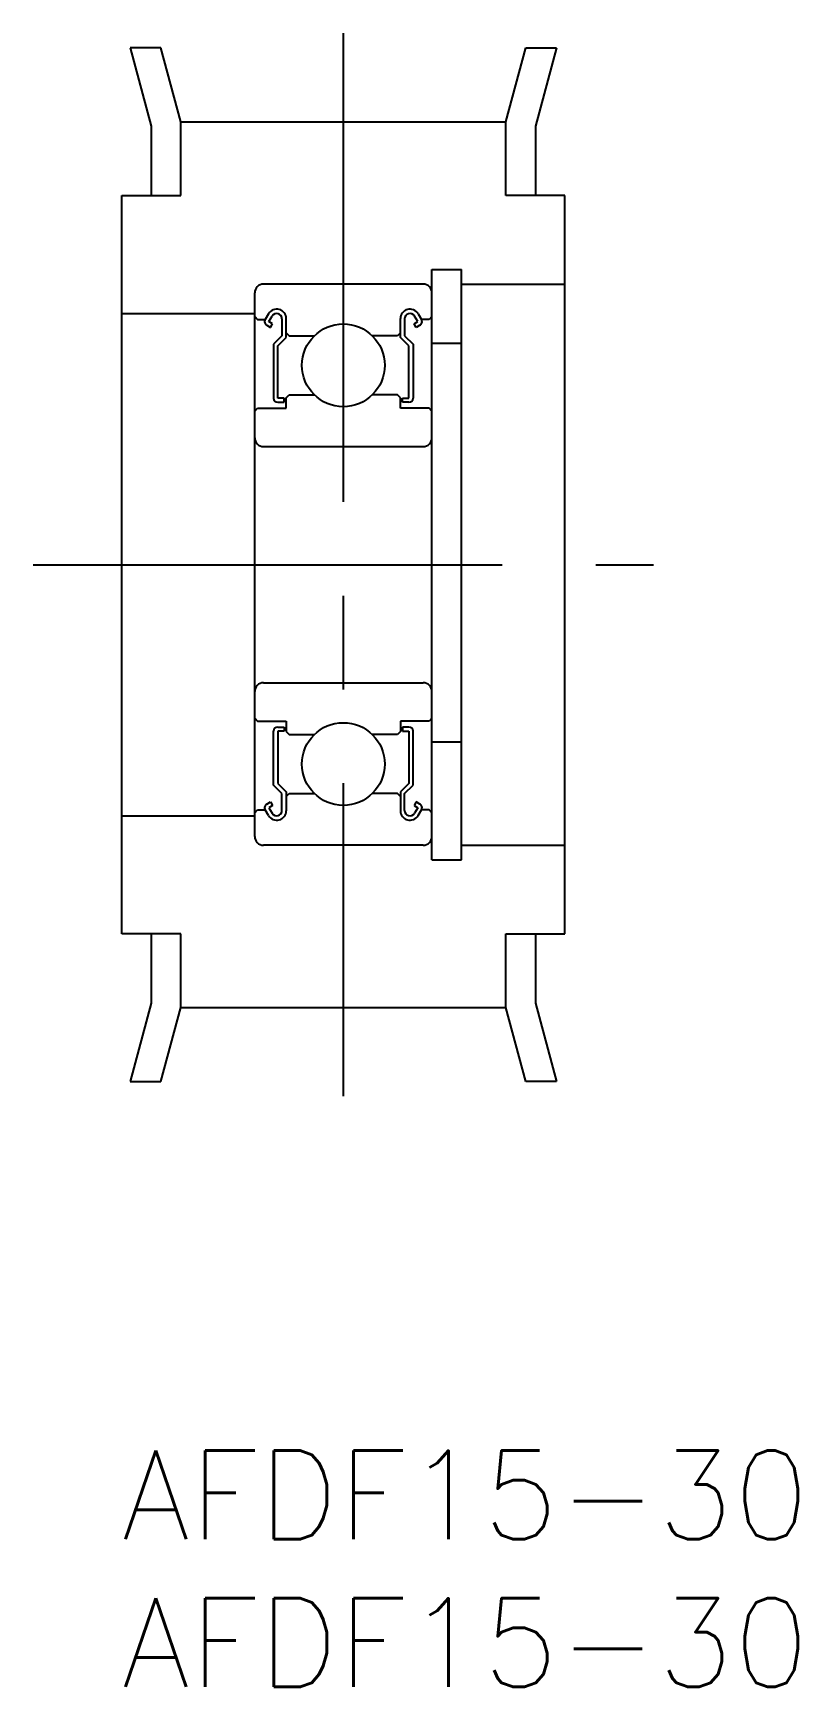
# Model space of a CAD drawing. Extents: x -3 to 22.9, y -8 to 48.
import ezdxf
from ezdxf.enums import TextEntityAlignment as Align

# ---------------------------------------------------------------- set-up
doc = ezdxf.new("R2010")
doc.units = 0
doc.header["$LTSCALE"] = 0.5
doc.linetypes.add('CENTER', pattern=[50.8, 31.75, -6.35, 6.35, -6.35])
doc.layers.get('0').update_dxf_attribs({"linetype": 'CONTINUOUS'})
doc.layers.add('CENTER', color=1, linetype='CENTER')
doc.styles.get("Standard").update_dxf_attribs({"font": 'txt.shx', "height": 3, "bigfont": 'bigfont.shx'})

msp = doc.modelspace()

# ---------------------------------------------------------------- linework, layer by layer
at = {"color": 7, "linetype": 'CONTINUOUS'}
for p, q in [((1.325, 47.5), (0.289, 47.5)), ((0.289, 47.5), (1, 44.848)), ((2, 45), (1.325, 47.5)), ((13, 45), (13.675, 47.5)), ((13.675, 47.5), (14.711, 47.5)), ((14.711, 47.5), (14, 44.848)), ((1, 44.848), (1, 42.5)), ((2, 45), (13, 45)), ((2, 42.5), (2, 45)), ((13, 42.5), (13, 45)), ((14, 44.848), (14, 42.5)), ((0, 17.5), (0, 42.5)), ((0, 42.5), (2, 42.5)), ((15, 42.5), (13, 42.5)), ((15, 17.5), (15, 42.5)), ((10.5, 40), (11.5, 40)), ((10.5, 20), (10.5, 40)), ((11.5, 20), (11.5, 40)), ((4.5, 20.8), (4.5, 39.2)), ((10.2, 39.5), (4.8, 39.5)), ((11.5, 39.5), (15, 39.5)), ((0, 38.5), (4.5, 38.5)), ((4.5, 38.4), (4.6, 38.3)), ((4.6, 38.3), (4.856, 38.3)), ((4.971, 38.496), (4.855, 38.299)), ((4.906, 38.107), (5.031, 38.035)), ((4.979, 38.229), (5.09, 38.416)), ((5.102, 38.158), (4.979, 38.229)), ((5.031, 38.035), (5.102, 38.158)), ((5.424, 38.324), (5.424, 37.75)), ((5.567, 37.691), (5.567, 38.333)), ((9.433, 37.691), (9.433, 38.333)), ((9.576, 38.324), (9.576, 37.75)), ((9.898, 38.158), (10.021, 38.229)), ((9.969, 38.035), (9.898, 38.158)), ((10.021, 38.229), (9.91, 38.416)), ((10.094, 38.107), (9.969, 38.035)), ((10.029, 38.496), (10.145, 38.299)), ((10.4, 38.3), (10.144, 38.3)), ((10.5, 38.4), (10.4, 38.3)), ((5.424, 37.75), (5.14, 37.466)), ((5.282, 37.407), (5.567, 37.691)), ((5.567, 37.85), (5.667, 37.75)), ((5.667, 37.75), (6.52, 37.75)), ((9.333, 37.75), (8.48, 37.75)), ((9.433, 37.85), (9.333, 37.75)), ((9.718, 37.407), (9.433, 37.691)), ((9.576, 37.75), (9.86, 37.466)), ((5.14, 37.466), (5.14, 35.64)), ((5.282, 35.642), (5.282, 37.407)), ((9.718, 35.642), (9.718, 37.407)), ((9.86, 37.466), (9.86, 35.64)), ((10.5, 37.5), (11.5, 37.5)), ((4.5, 35.2), (4.6, 35.3)), ((4.6, 35.3), (5.567, 35.3)), ((5.28, 35.5), (5.496, 35.5)), ((5.496, 35.642), (5.282, 35.642)), ((5.496, 35.5), (5.496, 35.642)), ((5.567, 35.65), (5.667, 35.75)), ((5.567, 35.3), (5.567, 35.65)), ((5.667, 35.75), (6.52, 35.75)), ((9.333, 35.75), (8.48, 35.75)), ((9.433, 35.65), (9.333, 35.75)), ((9.433, 35.3), (9.433, 35.65)), ((10.4, 35.3), (9.433, 35.3)), ((9.504, 35.5), (9.504, 35.642)), ((9.504, 35.642), (9.718, 35.642)), ((9.72, 35.5), (9.504, 35.5)), ((10.5, 35.2), (10.4, 35.3)), ((4.8, 34), (10.2, 34)), ((4.8, 26), (10.2, 26)), ((4.5, 24.8), (4.6, 24.7)), ((4.6, 24.7), (5.567, 24.7)), ((5.567, 24.7), (5.567, 24.35)), ((10.4, 24.7), (9.433, 24.7)), ((9.433, 24.7), (9.433, 24.35)), ((10.5, 24.8), (10.4, 24.7)), ((5.14, 22.534), (5.14, 24.36)), ((5.28, 24.5), (5.496, 24.5)), ((5.496, 24.358), (5.282, 24.358)), ((5.282, 24.358), (5.282, 22.593)), ((5.496, 24.5), (5.496, 24.358)), ((5.567, 24.35), (5.667, 24.25)), ((5.667, 24.25), (6.52, 24.25)), ((9.333, 24.25), (8.48, 24.25)), ((9.433, 24.35), (9.333, 24.25)), ((9.72, 24.5), (9.504, 24.5)), ((9.504, 24.5), (9.504, 24.358)), ((9.504, 24.358), (9.718, 24.358)), ((9.718, 24.358), (9.718, 22.593)), ((9.86, 22.534), (9.86, 24.36)), ((10.5, 24), (11.5, 24)), ((5.424, 22.25), (5.14, 22.534)), ((5.282, 22.593), (5.567, 22.309)), ((9.718, 22.593), (9.433, 22.309)), ((9.576, 22.25), (9.86, 22.534)), ((4.906, 21.893), (5.031, 21.965)), ((5.102, 21.842), (4.979, 21.771)), ((5.031, 21.965), (5.102, 21.842)), ((5.424, 21.676), (5.424, 22.25)), ((5.567, 22.309), (5.567, 21.667)), ((5.567, 22.15), (5.667, 22.25)), ((5.667, 22.25), (6.52, 22.25)), ((9.333, 22.25), (8.48, 22.25)), ((9.433, 22.15), (9.333, 22.25)), ((9.433, 22.309), (9.433, 21.667)), ((9.576, 21.676), (9.576, 22.25)), ((9.969, 21.965), (9.898, 21.842)), ((9.898, 21.842), (10.021, 21.771)), ((10.094, 21.893), (9.969, 21.965)), ((0, 21.5), (4.5, 21.5)), ((4.5, 21.6), (4.6, 21.7)), ((4.6, 21.7), (4.856, 21.7)), ((4.971, 21.504), (4.855, 21.701)), ((4.979, 21.771), (5.09, 21.584)), ((10.021, 21.771), (9.91, 21.584)), ((10.029, 21.504), (10.145, 21.701)), ((10.4, 21.7), (10.144, 21.7)), ((10.5, 21.6), (10.4, 21.7)), ((10.2, 20.5), (4.8, 20.5)), ((11.5, 20.5), (15, 20.5)), ((10.5, 20), (11.5, 20)), ((2, 17.5), (0, 17.5)), ((1, 17.5), (1, 15.152)), ((2, 15), (2, 17.5)), ((13, 15), (13, 17.5)), ((13, 17.5), (15, 17.5)), ((14, 17.5), (14, 15.152)), ((1, 15.152), (0.289, 12.5)), ((14, 15.152), (14.711, 12.5)), ((1.325, 12.5), (2, 15)), ((2, 15), (13, 15)), ((13.675, 12.5), (13, 15)), ((0.289, 12.5), (1.325, 12.5)), ((14.711, 12.5), (13.675, 12.5))]:
    msp.add_line(p, q, dxfattribs=at)
for centre in [(7.5, 36.75), (7.5, 23.25)]:
    msp.add_circle(centre, 1.4, dxfattribs=at)
for centre, radius, start, end in [((4.8, 39.2), 0.3, 90, 180), ((10.2, 39.2), 0.3, 0, 90), ((5.247, 38.333), 0.32, 0, 149.3816), ((9.753, 38.333), 0.32, 30.6184, 180), ((4.976, 38.228), 0.14, 149.3816, 239.9973), ((5.244, 38.324), 0.18, 0, 149.3791), ((9.756, 38.324), 0.18, 30.6209, 180), ((10.024, 38.228), 0.14, 300.0027, 30.6184), ((5.28, 35.64), 0.14, 180, 270), ((9.72, 35.64), 0.14, 270, 0), ((4.8, 34.3), 0.3, 180, 270), ((10.2, 34.3), 0.3, 270, 0), ((4.8, 25.7), 0.3, 90, 180), ((10.2, 25.7), 0.3, 0, 90), ((5.28, 24.36), 0.14, 90, 180), ((9.72, 24.36), 0.14, 0, 90), ((4.976, 21.772), 0.14, 120.0027, 210.6184), ((10.024, 21.772), 0.14, 329.3816, 59.9973), ((5.247, 21.667), 0.32, 210.6184, 0), ((5.244, 21.676), 0.18, 210.6209, 0), ((9.753, 21.667), 0.32, 180, 329.3816), ((9.756, 21.676), 0.18, 180, 329.3791), ((4.8, 20.8), 0.3, 180, 270), ((10.2, 20.8), 0.3, 270, 0)]:
    msp.add_arc(centre, radius, start, end, dxfattribs=at)
at = {"layer": 'CENTER', "color": 1, "linetype": 'CENTER'}
for p, q in [((7.5, 48), (7.5, 12)), ((-3, 30), (18, 30))]:
    msp.add_line(p, q, dxfattribs=at)

# ---------------------------------------------------------------- texts
at = {"color": 7, "linetype": 'CONTINUOUS'}
for p in [(0, 0), (0, -5)]:
    msp.add_text('AFDF15-30', height=3, dxfattribs=at).set_placement(p, align=Align.TOP_LEFT)

doc.saveas('drawing.dxf')
